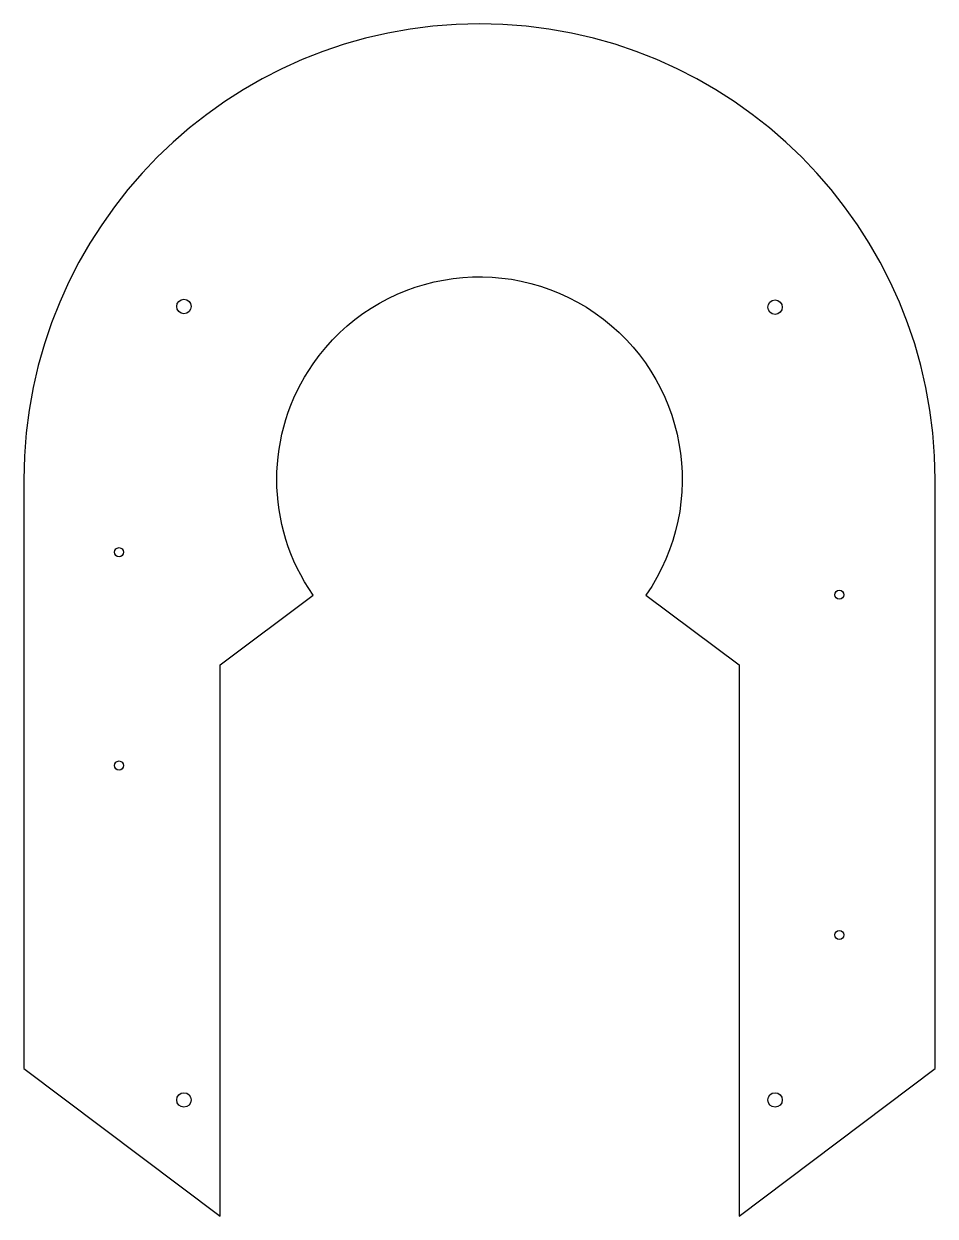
# Model space of a CAD drawing. Header units: millimetres. Extents: x 8 to 208, y -270 to -8.
import ezdxf

# ---------------------------------------------------------------- set-up
doc = ezdxf.new("R2010")
doc.units = ezdxf.units.MM
doc.header["$MEASUREMENT"] = 0
doc.layers.add('SOLARIS', color=7, linetype='Continuous', lineweight=0)

msp = doc.modelspace()

# ---------------------------------------------------------------- linework, layer by layer
at = {"layer": 'SOLARIS', "color": 18, "lineweight": 25, "true_color": 0x010101}
for centre, radius in [((43.04, -69.9), 1.59), ((173.21, -70.05), 1.59), ((28.75, -124.02), 1), ((187.36, -133.4), 1), ((28.75, -171.01), 1), ((187.36, -208.33), 1), ((43.04, -244.67), 1.59), ((173.21, -244.67), 1.59)]:
    msp.add_circle(centre, radius, dxfattribs=at)
msp.add_open_spline([(165.28, -148.82), (165.28, -148.82), (144.78, -133.47), (144.78, -133.47), (158.85, -113.23), (153.84, -85.41), (133.6, -71.35), (113.35, -57.28), (85.54, -62.29), (71.47, -82.53), (60.83, -97.84), (60.83, -118.16), (71.47, -133.47), (71.47, -133.47), (50.98, -148.82), (50.98, -148.82), (50.98, -148.82), (50.98, -270.26), (50.98, -270.26), (50.98, -270.26), (7.78, -237.71), (7.78, -237.71), (7.78, -237.71), (7.78, -108), (7.78, -108), (7.78, -52.58), (52.7, -7.65), (108.13, -7.65), (163.55, -7.65), (208.48, -52.58), (208.48, -108), (208.48, -108), (208.48, -237.71), (208.48, -237.71), (208.48, -237.71), (165.28, -270.26), (165.28, -270.26), (165.28, -270.26), (165.28, -148.82), (165.28, -148.82)], degree=3, knots=[0, 0, 0, 0, 1, 1, 1, 2, 2, 2, 3, 3, 3, 4, 4, 4, 5, 5, 5, 6, 6, 6, 7, 7, 7, 8, 8, 8, 9, 9, 9, 10, 10, 10, 11, 11, 11, 12, 12, 12, 13, 13, 13, 13], dxfattribs=at)

doc.saveas('drawing.dxf')
